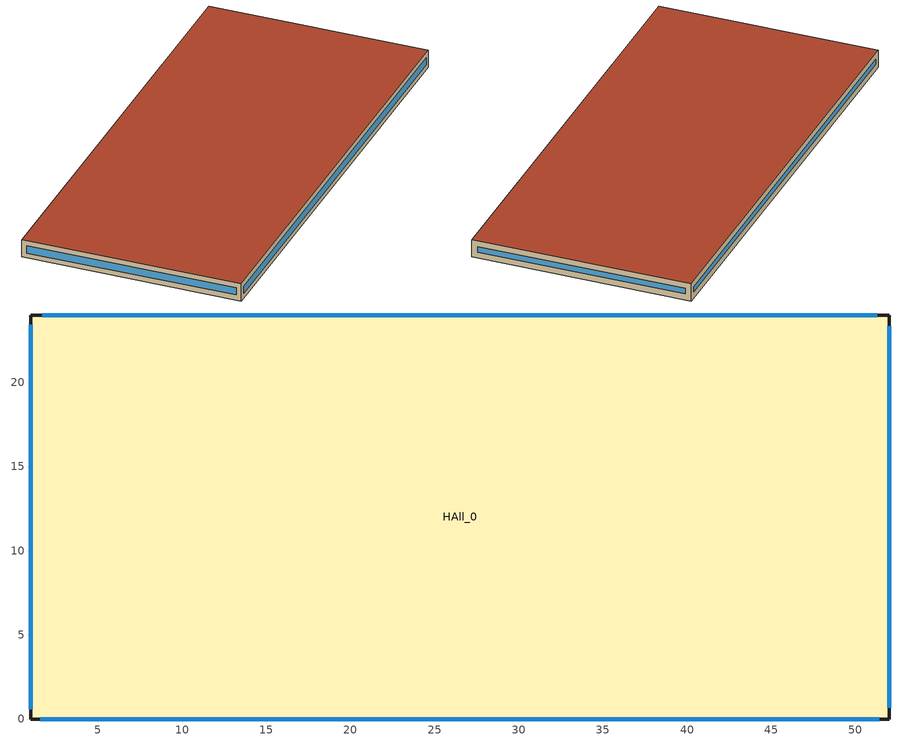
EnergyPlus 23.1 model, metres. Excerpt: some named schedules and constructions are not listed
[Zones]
HAll_0
 floor ground (HAll_0:f4UnderGroundSlabCF): 1,0 1,24 52,24 52,0 z0
 wall outside (90.1-2019 Nonresidential CZ 0 Exterior Wall (Mass)): 1,0 52,0 52,24 1,24 1,0 z0:2
 window (90.1-2019 Nonresidential CZ 0 Glazing (Operable)): 1.59,0 51.41,0 z0.59:1.41; 52,0.68 52,23.32 z0.68:1.32; 51.31,24 1.69,24 z0.69:1.31; 1,23.42 1,0.58 z0.58:1.42
 roof outside (90.1-2019 Nonresidential CZ 0 Exterior Roof (Mass)): 1,0 52,0 52,24 1,24 z2
[EnergyManagementSystem:Sensor] Output:Variable Index Key=Environment
Name | Output:Variable
OutdoorTemp | Site Outdoor Air Drybulb Temperature
OutdoorRelHumid | Site Outdoor Air Relative Humidity
[ZoneHVAC:IdealLoadsAirSystem]
HAll_0 Ideal Loads Air: Maximum Heating Supply Air Temperature {C}=35; Minimum Cooling Supply Air Temperature {C}=12; Maximum Heating Supply Air Humidity Ratio {kgWater/kgDryAir}=0.01; Minimum Cooling Supply Air Humidity Ratio {kgWater/kgDryAir}=0.008; Heating Limit=LimitFlowRateAndCapacity; MaximumHeatingAirFlowRate [m3/s]=Autosize; MaximumSensibleHeatingCapacity [W]=Autosize; Cooling Limit=LimitFlowRateAndCapacity; MaximumCoolingAirFlowRate [m3/s]=Autosize; MaximumTotalCoolingCapacity [W]=Autosize; HeatingAvailabilitySchedule=Off; CoolingAvailabilitySchedule=CoolAvail_HAll_0; Dehumidification Control Type=Humidistat; Humidification Control Type=Humidistat; Design Specification Outdoor Air Object=HAll_0MinFreshAir; Demand Controlled Ventilation Type=OccupancySchedule; Outdoor Air Economizer Type=NoEconomizer; Heat Recovery Type=None; SensibleHeatRecoveryEffectiveness=0.7; LatentHeatRecoveryEffectiveness=0.65
[Schedule:Constant]
Off: Value=0
HAll_0Heating_SP_Sch: HeatingSetpoint=20
HAll_0Cooling_SP_Sch: CoolingSetpoint=26
[Schedule:Day:Hourly]
fe21ae2a-573a-4dea-8d4e-e40d009b6d21: Fraction, 1, 1, 1, 1, 1, 1, 1, 0.85, 0.39, 0.25, 0.25, 0.25, 0.25, 0.25, 0.25, 0.25, 0.3, 0.52, 0.87, 0.87, 0.87, 1, 1, 1
19f61bd9-0ec3-48e3-83f9-aeca46be8bf7: Fraction, 0.011316, 0.011316, 0.011316, 0.011316, 0.0339481, 0.0735542, 0.0792122, 0.0735542, 0.0339481, 0.0226321, 0.0226321, 0.0226321, 0.0226321, 0.0226321, 0.0226321, 0.0396061, 0.0792122, 0.11316, 0.152766, 0.181056, 0.181056, 0.124476, 0.0678962, 0.0282901
a5c0b2b1-e3e4-40e0-8530-c138ddb1abe4: Fraction, 0.45, 0.41, 0.39, 0.38, 0.38, 0.43, 0.54, 0.65, 0.66, 0.67, 0.69, 0.7, 0.69, 0.66, 0.65, 0.68, 0.8, 1, 1, 0.93, 0.89, 0.85, 0.71, 0.58
78da7b34-7dc3-4d21-b2eb-df592aaa3949: Fraction, 1, 1, 1, 1, 1, 1, 1, 1, 0, 0, 0, 0, 0, 1, 0, 0, 0, 0, 0, 0, 0, 0, 0, 0
7b925159-2178-4f1a-8d85-6734291ac60e: Fraction, 1, 1, 1, 1, 1, 1, 1, 1, 0, 0, 0, 0, 0, 0, 0, 0, 0, 0, 0, 0, 0, 0, 0, 0
c3f760cd-a126-4873-bce0-f684888fd238: Fraction, 1, 1, 1, 1, 1, 1, 1, 1, 0, 0, 0, 1, 1, 1, 1, 1, 0, 0, 0, 0, 0, 0, 0, 1
862f4a62-d4fc-4a21-85fd-dfdaab8f78a7: Fraction, 1, 1, 1, 1, 1, 1, 1, 1, 0, 0, 0, 0, 0, 0, 0, 0, 0, 0, 0, 0, 0, 0, 0, 1
beaa4c9f-aabc-4b04-bc47-39b1dd74248a: Fraction, 1, 1, 1, 1, 1, 1, 1, 1, 0, 0, 0, 0, 1, 1, 1, 0, 0, 0, 0, 0, 0, 0, 0, 0
e624cef6-342f-4fc5-a2a7-db9c960a866d: Fraction, 1, 1, 1, 1, 1, 1, 1, 1, 0, 0, 0, 0, 0, 0, 0, 0, 0, 0, 0, 0, 0, 0, 1, 1
5bd4605f-1265-412a-89d2-3e81f0a5f03e: Fraction, 1, 1, 1, 1, 1, 1, 1, 0, 0, 0, 0, 0, 1, 1, 1, 1, 0, 0, 0, 0, 0, 0, 0, 1
5f06f130-78d1-4edd-bf47-2f9fe915d299: Fraction, 1, 1, 1, 1, 1, 1, 1, 1, 0, 0, 0, 0, 1, 1, 1, 1, 1, 0, 0, 0, 0, 0, 0, 0
40706a14-17c8-4737-95de-f97d645e3c22: Fraction, 1, 1, 1, 1, 1, 1, 1, 1, 0, 0, 0, 0, 1, 1, 1, 1, 1, 0, 0, 0, 0, 0, 0, 1
9243f821-ebc5-4dc9-b8fc-561ff024e96c: Fraction, 1, 1, 1, 1, 1, 0, 0, 0, 0, 0, 1, 1, 1, 1, 0, 0, 0, 0, 0, 0, 0, 0, 1, 1
fa748961-17b3-4688-85f2-04fd91295f4a: Fraction, 1, 1, 1, 1, 1, 0, 0, 0, 0, 0, 0, 0, 0, 0, 0, 1, 1, 1, 1, 1, 1, 1, 1, 1
3dc9c3a0-7615-4d8b-a045-32e05d27a22e: Fraction, 1, 1, 1, 1, 1, 1, 1, 0, 0, 0, 0, 0, 0, 0, 0, 0, 0, 0, 0, 0, 0, 0, 1, 1
f87de88a-a6d1-4c31-a211-fe5131a5a894: Fraction, 1, 1, 1, 1, 1, 1, 1, 0, 0, 0, 0, 0, 0, 0, 0, 0, 0, 0, 0, 0, 0, 0, 0, 1
3b9654cd-c553-4add-8000-89572159aa20: Fraction, 1, 1, 1, 1, 1, 1, 1, 1, 1, 1, 1, 0, 0, 0, 0, 0, 0, 0, 0, 0, 1, 1, 1, 1
438f9aa8-6a25-44f6-b634-0dd49a3be2b1: Fraction, 1, 1, 1, 1, 1, 1, 0, 0, 0, 0, 0, 0, 0, 0, 0, 0, 0, 0, 0, 0, 0, 1, 1, 1
3b5f84a6-0423-4664-8dfb-82c3ac43f037: Fraction, 1, 1, 1, 1, 0, 0, 0, 0, 0, 0, 0, 0, 0, 0, 0, 0, 0, 0, 0, 0, 0, 1, 1, 1
034147e8-3233-4e23-bc84-98176da536ce: Fraction, 1, 1, 1, 1, 1, 1, 1, 1, 1, 1, 1, 1, 1, 1, 0, 0, 0, 0, 0, 0, 1, 1, 1, 1
8a74f306-24d4-45cc-96ce-5206daba07ed: Fraction, 1, 1, 1, 1, 1, 1, 0, 0, 0, 0, 0, 0, 0, 0, 0, 0, 0, 0, 0, 0, 0, 0, 1, 1
90e0486d-0ed0-484d-b2d2-47b079098bbe: Fraction, 0, 1, 1, 1, 1, 1, 1, 1, 0, 0, 0, 0, 0, 1, 0, 0, 0, 0, 1, 1, 1, 1, 1, 1
545a8064-60a1-4c62-9d19-ec399362c2c8: Fraction, 1, 1, 1, 1, 1, 1, 0, 0, 0, 0, 0, 0, 1, 1, 0, 0, 1, 1, 1, 1, 1, 1, 1, 1
5f7085f9-d81e-4fdd-a755-62407ee3f578: Fraction, 1, 1, 1, 1, 1, 1, 1, 1, 0, 0, 0, 0, 0, 0, 0, 0, 0, 0, 0, 0, 0, 1, 1, 1
48e39dea-ecee-4221-a165-81af3b9dac26: Fraction, 1, 1, 1, 0, 0, 0, 0, 0, 0, 0, 0, 0, 0, 0, 0, 0, 0, 0, 0, 0, 0, 0, 0, 0
38502e05-8bbd-4658-bdce-84aa64e6778a: Fraction, 1, 1, 1, 1, 1, 1, 1, 1, 0, 0, 0, 0, 1, 1, 1, 1, 0, 0, 0, 0, 0, 0, 0, 0
1e2b2654-e0c3-438f-bbaf-5a559a36c2c5: Fraction, 0, 0, 0, 0, 0, 0, 0, 0, 1, 1, 1, 1, 1, 1, 1, 1, 0, 0, 0, 0, 0, 0, 0, 0
142ac9aa-a729-429a-b5b6-1c8c0ceb62e5: Fraction, 0, 0, 0, 1, 1, 1, 1, 1, 0, 0, 0, 0, 0, 0, 0, 0, 0, 0, 0, 0, 0, 0, 0, 0
e00ad827-625d-4503-aeed-aa29de551a74: Fraction, 0, 0, 0, 1, 1, 1, 1, 1, 0, 0, 0, 0, 0, 1, 1, 1, 0, 0, 0, 0, 0, 0, 0, 0
32f806da-61e1-46ee-83b4-abae4d7441ea: Fraction, 0, 1, 1, 1, 1, 1, 1, 1, 0, 0, 0, 0, 0, 1, 1, 0, 0, 0, 0, 0, 0, 0, 0, 0
cced8528-de6a-43ca-bec4-3a3f97812cee: Fraction, 0, 0, 0, 0, 1, 1, 1, 1, 0, 0, 0, 0, 0, 0, 0, 0, 0, 0, 0, 0, 0, 0, 0, 0
288c960a-aa11-4c28-bb2d-af472ec02e68: Fraction, 1, 1, 1, 1, 1, 1, 1, 1, 1, 0, 1, 1, 1, 1, 1, 1, 1, 0, 0, 1, 1, 1, 1, 1
14637405-fd8e-493a-9111-438e586c0531: Fraction, 1, 1, 1, 1, 1, 1, 1, 1, 0, 0, 0, 1, 1, 1, 1, 1, 0, 1, 1, 1, 1, 1, 1, 1
b49b1807-648b-45b2-a628-0b5f503f5c06: Fraction, 0, 1, 1, 1, 1, 1, 1, 1, 0, 0, 0, 0, 1, 1, 1, 0, 0, 0, 0, 0, 0, 0, 0, 0
c97b45d5-03c2-4e01-a5d9-417787703fc3: Fraction, 0, 0, 0, 0, 0, 0, 0, 0, 0, 0, 0, 0, 1, 0, 0, 0, 0, 0, 0, 0, 0, 0, 0, 0
93920889-4584-4ec0-9ff0-e35953fa24a1: Fraction, 0, 1, 1, 1, 1, 1, 1, 1, 0, 0, 0, 0, 0, 0, 0, 0, 0, 0, 0, 0, 0, 0, 0, 0
fb464c45-9ce8-43b7-86ad-ce060a007abe: Fraction, 0, 1, 0, 0, 1, 0, 0, 0, 0, 0, 0, 1, 1, 1, 1, 1, 1, 0, 0, 0, 0, 0, 0, 0
0136209c-6836-46ec-ad78-93820e399eb0: Fraction, 0, 0, 0, 0, 0, 0, 0, 0, 0, 0, 0, 0, 1, 0, 1, 0, 0, 0, 0, 0, 0, 0, 0, 0
ef7c2ef5-3654-4bd2-977c-3b8294a8e2fd: Fraction, 0, 0, 0, 0, 0, 0, 0, 0, 0, 0, 0, 1, 0, 0, 1, 1, 0, 0, 0, 0, 0, 0, 0, 1
8870e569-bf71-4d3b-ba4f-4d8cd0c7cc9c: Fraction, 0, 0, 0, 1, 1, 1, 1, 1, 0, 0, 0, 1, 1, 1, 1, 0, 0, 0, 0, 0, 0, 1, 1, 0
cd311b79-bafd-4c87-b642-0e53413aeaec: Fraction, 0, 1, 1, 1, 1, 1, 1, 1, 0, 0, 0, 1, 1, 1, 1, 1, 0, 0, 1, 0, 0, 1, 1, 1
136ca199-55c3-4be7-872c-a74dad6b1e12: Fraction, 1, 1, 1, 1, 1, 1, 1, 1, 0, 0, 0, 1, 1, 1, 1, 0, 0, 0, 0, 1, 0, 0, 1, 1
e5f9ea18-05bd-4814-9fe3-6afa1e7f7c96: Fraction, 1, 1, 1, 1, 1, 1, 1, 1, 1, 1, 0, 0, 0, 0, 0, 0, 0, 0, 0, 1, 1, 1, 1, 1
e2284768-5be8-436c-9083-371731cf6d88: Fraction, 1, 1, 1, 1, 1, 1, 1, 1, 0, 0, 0, 1, 1, 1, 1, 1, 1, 0, 1, 1, 1, 1, 1, 1
d00812ff-a763-4a25-add3-ad6c4cbf7034: Fraction, 1, 1, 0, 0, 1, 1, 0, 0, 0, 0, 0, 1, 0, 0, 1, 1, 0, 0, 0, 0, 0, 0, 0, 0
c826e884-0c53-45b8-89c6-743bd82e1afc: Fraction, 0, 1, 1, 0, 1, 1, 0, 0, 0, 0, 0, 1, 1, 1, 1, 1, 1, 0, 0, 0, 0, 0, 0, 0
99105199-2af7-4337-908a-cb02b9ae6c0c: Fraction, 0, 0, 0, 0, 1, 1, 1, 1, 0, 0, 0, 1, 1, 1, 1, 1, 0, 0, 0, 0, 0, 0, 0, 0
d435c13a-8581-4dd6-92a2-5e4265f6fee3: Fraction, 1, 1, 1, 1, 1, 1, 1, 1, 0, 0, 0, 1, 1, 1, 1, 1, 0, 0, 0, 0, 0, 0, 0, 0
f6df7989-c810-43b2-a399-48a2e92efb0f: Fraction, 0, 0, 1, 1, 1, 1, 1, 0, 0, 0, 0, 1, 1, 1, 1, 1, 1, 0, 0, 0, 0, 0, 0, 0
2d8a9b1a-2d60-4801-84df-89f85e35b723: Fraction, 0, 0, 0, 0, 0, 0, 0, 0, 0, 0, 0, 0, 0, 1, 0, 0, 0, 0, 0, 0, 0, 0, 0, 0
f0997852-3e4e-461f-aa40-07181bf55317: Fraction, 0, 0, 0, 0, 0, 0, 0, 0, 0, 0, 0, 1, 1, 1, 0, 0, 0, 0, 0, 0, 0, 0, 0, 0
ecf5ab8a-37ec-442c-8768-0718936010d1: Fraction, 0, 0, 0, 0, 0, 0, 0, 0, 0, 0, 0, 0, 1, 1, 1, 1, 0, 0, 0, 0, 0, 0, 0, 0
7112a187-e447-40d6-8cef-501fb44a9cf7: Fraction, 0, 0, 0, 1, 1, 1, 1, 1, 0, 0, 0, 1, 1, 1, 1, 1, 0, 0, 0, 0, 0, 0, 0, 0
90d04483-125c-4093-b59f-89bcd7a3861c: Fraction, 1, 1, 1, 0, 1, 1, 1, 1, 0, 0, 0, 1, 1, 1, 1, 1, 1, 0, 0, 0, 0, 0, 0, 1
d7c4abca-80b4-40c5-aff0-8d3ba6ccb8c1: Fraction, 1, 1, 1, 1, 1, 1, 1, 1, 0, 0, 0, 1, 1, 1, 1, 1, 1, 0, 0, 0, 0, 0, 0, 1
4f0c6521-2140-4444-8b74-76e7c5bc2754: Fraction, 1, 1, 1, 1, 0, 0, 0, 1, 0, 0, 1, 1, 1, 1, 1, 1, 1, 0, 0, 0, 0, 0, 0, 0
93c242bf-e6d8-4bd4-bdce-e37d677d0fb0: Fraction, 1, 1, 1, 1, 0, 0, 0, 0, 0, 0, 0, 1, 1, 1, 1, 1, 1, 0, 0, 0, 0, 0, 0, 0
696b6348-52f9-4ed6-8b46-0fe4ddfa74ff: Fraction, 0, 0, 0, 0, 0, 0, 0, 0, 0, 0, 0, 1, 1, 1, 1, 1, 0, 0, 0, 0, 0, 1, 1, 1
437d7bdb-2ba5-4789-a571-702ed181c521: Fraction, 1, 1, 1, 1, 1, 1, 1, 1, 1, 1, 0, 0, 0, 0, 1, 1, 0, 0, 0, 1, 1, 0, 1, 0
744ad5f2-93fe-4d09-a6ee-37150e3561ad: Fraction, 0, 1, 1, 1, 1, 1, 1, 1, 1, 1, 1, 1, 0, 1, 0, 1, 1, 1, 1, 1, 1, 1, 1, 1
f4748ba7-461f-4600-80bb-8b20daf02b54: Fraction, 1, 1, 1, 1, 1, 1, 1, 1, 0, 0, 0, 1, 0, 1, 1, 0, 0, 0, 0, 1, 0, 1, 1, 1
9e608668-cb1d-44ad-a5cf-fd7b8ba01b45: Fraction, 1, 1, 1, 1, 1, 1, 1, 1, 0, 0, 0, 1, 1, 1, 1, 1, 1, 1, 0, 0, 0, 0, 0, 0
25040272-6f1d-448d-9aef-289dab69c65f: Fraction, 1, 0, 1, 1, 1, 0, 1, 1, 0, 0, 0, 1, 1, 1, 1, 1, 1, 0, 0, 0, 0, 0, 0, 0
2a3b0cec-4768-4b06-908b-f6400454b3ba: Fraction, 0, 0, 0, 0, 0, 1, 1, 0, 0, 0, 0, 0, 1, 1, 1, 1, 0, 0, 0, 0, 1, 1, 1, 0
beab8d22-f2a2-436e-b0aa-149060146a81: Fraction, 0, 1, 0, 1, 1, 1, 1, 1, 0, 0, 0, 1, 1, 1, 1, 1, 1, 0, 0, 0, 0, 0, 0, 0
b513e43c-19db-4a5e-b727-233f4302b62d: Fraction, 0, 1, 1, 1, 1, 1, 0, 1, 0, 0, 0, 1, 1, 1, 1, 1, 1, 1, 0, 0, 0, 0, 0, 0
79540217-0a3a-4809-87bd-93ff9a58345a: Fraction, 0, 0, 0, 1, 1, 1, 1, 1, 0, 0, 0, 1, 1, 1, 1, 1, 1, 1, 0, 0, 0, 0, 0, 0
54e83d89-417f-47ab-86f1-da280a054026: Fraction, 0, 0, 0, 0, 1, 1, 1, 1, 0, 0, 0, 1, 1, 1, 1, 1, 1, 1, 0, 0, 0, 0, 0, 0
e054e2cc-2c5a-4226-8607-9483a5b6fbab: Fraction, 0, 0, 1, 1, 1, 1, 1, 1, 0, 0, 0, 1, 1, 1, 1, 1, 0, 1, 1, 1, 0, 1, 1, 1
ca49c171-c4fe-48f4-907e-0344f50d6c53: Fraction, 0, 0, 0, 0, 1, 1, 1, 1, 0, 0, 1, 1, 1, 1, 1, 1, 1, 0, 0, 0, 0, 0, 0, 0
1f7ad8b1-87d7-46c2-8ccd-67ce9286a3b8: Fraction, 0, 0, 0, 0, 0, 1, 0, 0, 0, 1, 1, 1, 1, 1, 1, 1, 1, 1, 0, 0, 0, 0, 0, 0
0c63a2b6-8af3-4aa3-b74d-e58671ec45ee: Fraction, 0, 0, 0, 1, 1, 1, 1, 0, 0, 0, 0, 1, 1, 1, 1, 1, 1, 1, 0, 0, 0, 0, 0, 0
08a0c522-78a3-42d5-98e9-eca43d79c9bd: Fraction, 1, 1, 1, 0, 1, 0, 1, 1, 0, 0, 0, 0, 1, 1, 1, 1, 1, 0, 0, 0, 0, 0, 0, 0
4e24d645-c8f7-4d3c-a41d-7ff6aa04d0fd: Fraction, 0, 0, 1, 1, 1, 1, 1, 1, 0, 1, 1, 1, 1, 1, 0, 1, 0, 0, 0, 1, 0, 0, 1, 1
86a59764-ef54-438e-8bd2-49d4336b868a: Fraction, 1, 1, 1, 1, 1, 1, 0, 1, 0, 1, 1, 1, 1, 1, 1, 1, 1, 1, 0, 0, 0, 0, 0, 0
dd8b812a-a1c2-43d5-8462-a8bc704bec46: Fraction, 0, 1, 1, 1, 1, 1, 0, 1, 0, 0, 0, 1, 1, 1, 0, 0, 0, 0, 0, 0, 0, 0, 0, 1
1b3ef76e-2c3a-4a7a-bb22-d7d65f86e1e0: Fraction, 1, 1, 1, 1, 1, 1, 1, 1, 0, 1, 1, 1, 1, 1, 1, 0, 1, 0, 0, 1, 1, 1, 1, 1
99046334-7acc-4bfe-b8a2-f0e6bb8e28df: Fraction, 1, 1, 1, 1, 1, 1, 1, 0, 0, 0, 0, 0, 1, 1, 1, 1, 0, 0, 0, 0, 0, 0, 1, 0
a4d19e54-a1ee-4023-a885-d33612ac324d: Fraction, 0, 0, 1, 1, 1, 1, 1, 1, 0, 1, 1, 1, 1, 1, 1, 1, 1, 1, 1, 0, 0, 0, 0, 0
3a3e7a07-2803-49f0-9102-29e066443b37: Fraction, 1, 1, 1, 1, 1, 1, 1, 1, 0, 0, 1, 1, 1, 0, 0, 0, 0, 0, 0, 1, 0, 1, 1, 1
5e1e7ec1-ff33-486e-9e73-4bf6b9d339f1: Fraction, 1, 1, 1, 1, 1, 1, 1, 1, 0, 0, 0, 1, 1, 1, 1, 1, 0, 0, 0, 0, 0, 1, 1, 1
f4f33505-f431-4b6f-be72-9ddbf881b4d8: Fraction, 1, 1, 1, 1, 1, 1, 1, 1, 0, 1, 1, 0, 1, 1, 1, 0, 0, 0, 0, 1, 1, 1, 1, 1
eb733415-dae9-47fd-90c8-f0729fb3a9f4: Fraction, 1, 1, 1, 1, 1, 1, 1, 1, 0, 0, 1, 1, 1, 1, 1, 1, 1, 1, 0, 0, 0, 0, 0, 0
d617be3d-acf0-4b2e-8364-257556520aea: Fraction, 0, 1, 1, 0, 1, 1, 1, 1, 0, 1, 1, 1, 1, 1, 1, 1, 0, 1, 1, 1, 1, 1, 1, 1
e041bb8b-395a-4d2c-9bd0-7ce65a1a1d9c: Fraction, 1, 1, 0, 1, 1, 1, 1, 1, 0, 0, 1, 1, 1, 0, 0, 0, 1, 1, 0, 1, 1, 1, 1, 1
75b0fabc-e873-472d-868a-c34ff7d21663: Fraction, 1, 1, 1, 1, 1, 1, 1, 1, 0, 0, 1, 1, 1, 1, 1, 0, 1, 1, 1, 1, 1, 1, 1, 1
7499e9fd-254f-4eae-9e3c-96509e049499: Fraction, 1, 1, 1, 1, 1, 1, 1, 1, 1, 0, 1, 1, 1, 1, 1, 0, 1, 0, 0, 1, 1, 1, 1, 1
3dbb58df-2ad4-4003-ab14-aeed9f3b2876: Fraction, 1, 1, 1, 1, 1, 1, 1, 1, 1, 1, 1, 1, 1, 1, 0, 0, 0, 0, 0, 0, 0, 1, 1, 1
ec49322e-5036-46e7-a536-947945be11b5: Fraction, 1, 1, 1, 1, 0, 0, 0, 0, 0, 0, 1, 1, 1, 1, 1, 1, 1, 0, 0, 0, 0, 0, 0, 0
05a4cc0d-f2e5-41d1-bce9-ca4a11e4ce73: Fraction, 0, 1, 1, 1, 1, 1, 1, 1, 0, 0, 0, 1, 1, 1, 1, 1, 1, 1, 0, 0, 0, 0, 0, 0
8f3f7a25-3ee2-4f48-815f-e7277818b583: Fraction, 0, 1, 0, 0, 1, 0, 1, 0, 0, 0, 1, 1, 1, 1, 1, 1, 1, 0, 0, 0, 0, 0, 0, 0
d5019952-7792-4f8e-a64f-192a4d9a1542: Fraction, 0, 1, 1, 1, 1, 1, 1, 1, 0, 1, 1, 1, 1, 1, 1, 1, 1, 1, 0, 0, 0, 0, 0, 0
dff8428a-f497-4247-ae24-00be8e455d62: Fraction, 0, 0, 0, 0, 1, 0, 0, 0, 0, 1, 1, 1, 1, 1, 1, 1, 1, 1, 1, 0, 0, 0, 0, 0
908f3785-4593-4013-bc83-6dfdcea80217: Fraction, 0, 0, 0, 0, 1, 1, 0, 1, 0, 0, 1, 1, 0, 1, 1, 1, 1, 1, 1, 1, 1, 1, 1, 1
06eb6eb8-543b-41bb-90c6-572835c59fc3: Fraction, 1, 1, 1, 1, 1, 1, 1, 1, 0, 0, 0, 1, 1, 1, 1, 1, 1, 0, 0, 0, 0, 0, 0, 0
7ad99bcc-dcff-4652-aca4-a15d04ca393e: Fraction, 0, 1, 1, 1, 1, 1, 1, 1, 0, 0, 1, 1, 1, 0, 0, 0, 0, 0, 0, 0, 0, 0, 0, 1
d8e7f148-c2bc-4851-8f99-92aa0e9a87ec: Fraction, 1, 1, 1, 1, 1, 1, 1, 1, 0, 0, 1, 1, 1, 1, 1, 1, 1, 0, 1, 0, 0, 0, 0, 0
8b0e469c-bca8-4d99-9ca4-56b1c4904816: Fraction, 0, 0, 0, 0, 1, 1, 0, 0, 0, 0, 1, 1, 0, 0, 0, 1, 1, 0, 0, 1, 1, 1, 1, 1
ebcf591b-d7c4-4f71-9e9f-ae889598be3d: Fraction, 1, 1, 1, 1, 1, 1, 1, 1, 0, 0, 0, 1, 1, 1, 1, 0, 0, 1, 1, 1, 1, 1, 1, 1
de457694-8506-4262-9cee-567a9d1d3a37: Fraction, 1, 1, 1, 1, 1, 1, 1, 1, 0, 0, 0, 1, 1, 1, 1, 0, 1, 1, 0, 0, 0, 0, 0, 0
95db5aa2-7499-4567-893e-25bfa6046a25: Fraction, 0, 0, 0, 0, 1, 0, 0, 0, 0, 1, 0, 1, 1, 1, 0, 1, 1, 1, 1, 1, 1, 1, 1, 1
fc0ebc91-fd51-47be-b69c-1ff78ca375ee: Fraction, 1, 1, 1, 1, 1, 1, 1, 1, 1, 0, 0, 1, 1, 1, 1, 1, 0, 0, 0, 0, 0, 0, 0, 0
a6d66c71-8265-4282-bae3-ea8af7279565: Fraction, 1, 1, 1, 1, 1, 1, 1, 1, 0, 1, 1, 1, 1, 1, 1, 0, 0, 0, 0, 0, 0, 0, 0, 0
d8b4325d-0100-4dd3-866c-a1ba65b09887: Fraction, 1, 1, 1, 0, 1, 1, 0, 1, 0, 0, 0, 1, 1, 1, 0, 0, 0, 0, 0, 0, 0, 0, 0, 0
0d292b76-438d-442e-8fe6-c22481300130: Fraction, 0, 0, 0, 0, 0, 0, 0, 0, 1, 1, 1, 1, 1, 1, 1, 1, 1, 1, 1, 0, 0, 0, 0, 0
ee05cdfd-ba40-4a26-87d3-300dddefa4a1: Fraction, 0, 0, 0, 0, 1, 0, 1, 1, 1, 1, 1, 1, 1, 1, 1, 1, 1, 1, 0, 0, 0, 0, 0, 0
b86351f3-9a4c-4128-b9c8-f24642f52977: Fraction, 0, 0, 0, 0, 0, 1, 1, 1, 1, 1, 1, 1, 1, 1, 1, 1, 1, 1, 1, 0, 0, 0, 0, 0
79f600fd-7676-4b8e-84ac-906750eb7c0c: Fraction, 0, 0, 0, 0, 1, 0, 1, 0, 0, 1, 1, 1, 1, 1, 1, 1, 1, 1, 1, 0, 0, 0, 0, 0
dee01447-43d0-428c-baec-527b1edd4c1e: Fraction, 0, 0, 0, 0, 1, 1, 1, 1, 0, 1, 1, 1, 1, 1, 1, 1, 1, 1, 1, 0, 0, 0, 0, 0
df89e7eb-51ff-4a1c-bb1f-506870364de7: Fraction, 0, 0, 0, 0, 0, 0, 0, 0, 1, 1, 1, 1, 1, 1, 0, 0, 0, 0, 0, 1, 0, 0, 0, 0
76bad8aa-4981-4c90-91ab-9bd16e9a7be3: Fraction, 0, 1, 0, 0, 1, 0, 1, 1, 0, 1, 1, 1, 1, 0, 1, 0, 0, 0, 0, 0, 0, 0, 0, 1
3e81b1ba-1e17-49a3-9a42-dcc940de8fb2: Fraction, 1, 0, 1, 1, 1, 1, 1, 0, 0, 1, 1, 1, 0, 0, 1, 1, 1, 0, 0, 0, 0, 0, 0, 0
24ad1d50-ff87-42ff-90c5-9e96ffa0148e: Fraction, 1, 1, 0, 1, 1, 1, 1, 1, 0, 1, 1, 1, 1, 1, 1, 0, 0, 0, 0, 0, 0, 0, 0, 0
0c288b13-6222-4c19-9ebd-610a25540271: Fraction, 0, 1, 1, 1, 1, 1, 1, 1, 0, 1, 1, 1, 0, 1, 1, 1, 0, 1, 0, 1, 1, 0, 1, 0
b39df479-4f5b-45ad-8580-f5bdee99da5d: Fraction, 1, 1, 1, 1, 1, 1, 1, 1, 0, 0, 0, 0, 1, 0, 0, 0, 0, 0, 0, 0, 0, 0, 1, 0
f5e841db-0388-47b8-8580-3337f47cead8: Fraction, 1, 1, 0, 1, 1, 1, 1, 1, 0, 1, 1, 1, 1, 1, 1, 1, 1, 1, 0, 0, 0, 0, 0, 0
b9004838-8ed6-40c8-81d5-cb575f5df4e9: Fraction, 0, 0, 0, 0, 0, 0, 0, 0, 0, 1, 1, 0, 0, 1, 1, 0, 0, 0, 0, 0, 0, 1, 1, 1
77117e36-3efe-4b5d-8fc8-a0c499a654e6: Fraction, 1, 1, 1, 1, 1, 1, 0, 0, 0, 0, 1, 1, 1, 1, 1, 1, 1, 1, 0, 0, 0, 0, 0, 0
b0e6cf5f-dc7c-4267-b26b-4ddc9ba6ab76: Fraction, 0, 0, 0, 0, 0, 0, 0, 0, 0, 0, 1, 1, 1, 1, 1, 1, 1, 1, 0, 0, 0, 0, 0, 0
9dbbb990-2731-462d-b24f-351d78a977e9: Fraction, 0, 0, 0, 1, 1, 1, 0, 0, 0, 0, 0, 0, 1, 1, 0, 0, 1, 1, 0, 0, 0, 1, 1, 1
85beb4f5-ce5c-4929-830b-3f8fe57fe51d: Fraction, 1, 1, 1, 1, 1, 1, 1, 1, 0, 1, 1, 1, 0, 0, 0, 0, 0, 0, 0, 0, 0, 0, 0, 1
633f03e0-458a-4837-9c19-b2bcb78e6d2c: Fraction, 1, 1, 1, 1, 1, 1, 1, 1, 1, 0, 0, 0, 1, 1, 1, 1, 0, 0, 0, 0, 0, 0, 1, 1
489bc57a-54da-490d-a007-f29059f86dc3: Fraction, 1, 1, 1, 1, 1, 1, 1, 1, 0, 0, 1, 1, 1, 1, 1, 1, 1, 0, 0, 0, 0, 0, 0, 0
57f659df-067b-494e-8617-c13146c91773: Fraction, 1, 1, 1, 1, 1, 1, 1, 1, 0, 0, 1, 1, 1, 1, 0, 0, 1, 1, 1, 1, 1, 1, 1, 1
fd5e1dcf-436a-4b73-b010-559bab8d9d88: Fraction, 1, 1, 1, 1, 1, 1, 1, 1, 0, 0, 1, 1, 1, 1, 0, 0, 0, 1, 1, 1, 1, 1, 1, 1
9436094b-04bc-460d-bfde-51278a306074: Fraction, 0, 0, 0, 0, 1, 1, 1, 1, 0, 0, 0, 0, 0, 0, 0, 0, 0, 0, 0, 0, 0, 0, 1, 1
bdf8c370-9bfc-4835-9051-3fb142e398a3: Fraction, 1, 1, 1, 1, 1, 1, 1, 1, 1, 1, 1, 1, 1, 1, 1, 1, 1, 1, 1, 0, 0, 0, 0, 0
b03040fc-5ca2-4aa4-bcdf-f74e7bb85523: Fraction, 0, 0, 0, 0, 0, 0, 0, 0, 0, 0, 1, 1, 1, 1, 1, 0, 0, 0, 0, 0, 0, 1, 1, 1
1a72bd9d-9c37-4f40-824d-e44f57393dcc: Fraction, 1, 1, 1, 1, 1, 1, 1, 1, 1, 0, 0, 0, 1, 1, 1, 1, 1, 0, 0, 0, 0, 0, 0, 0
4fdd8201-96a5-4364-a5da-99323eb3dedd: Fraction, 0, 1, 0, 0, 0, 1, 1, 1, 0, 0, 1, 1, 1, 0, 0, 0, 0, 0, 0, 0, 0, 0, 0, 0
e465efe8-9556-4385-a3d8-fdd0f4a386fd: Fraction, 1, 1, 1, 1, 1, 1, 1, 1, 1, 0, 0, 0, 0, 0, 0, 0, 1, 1, 0, 0, 0, 0, 0, 0
16ed7a7e-0958-482c-93bf-ef0b528d5905: Fraction, 0, 0, 0, 1, 1, 0, 0, 0, 0, 1, 1, 1, 0, 0, 0, 0, 0, 0, 0, 0, 0, 0, 0, 0
92fd848b-0c79-45a5-a33e-2b1af792d01d: Fraction, 0, 0, 0, 0, 0, 0, 0, 0, 0, 1, 1, 1, 0, 0, 0, 0, 0, 0, 0, 0, 1, 1, 1, 1
9c6e3ef3-bdf6-402a-be8c-03a671fa7166: Fraction, 1, 1, 1, 1, 1, 1, 1, 1, 0, 0, 1, 1, 1, 1, 1, 1, 1, 1, 1, 0, 0, 0, 0, 0
2de01d97-d6b7-4bf3-8bc5-e8821ca48c27: Fraction, 0, 1, 1, 1, 1, 1, 0, 0, 0, 1, 1, 1, 1, 1, 1, 1, 1, 0, 0, 0, 0, 0, 0, 0
25b9fb1b-a5ce-4dc8-8ae1-142f10ffb719: Fraction, 0, 1, 1, 1, 1, 1, 1, 1, 1, 0, 0, 1, 1, 1, 1, 1, 0, 0, 0, 0, 0, 0, 0, 0
c81ab25a-dde3-4038-ac74-f4712b0161ea: Fraction, 0, 0, 0, 0, 0, 0, 0, 0, 0, 0, 0, 0, 1, 1, 1, 1, 0, 0, 0, 0, 0, 0, 0, 1
4d8fd7fd-4472-4a56-b047-49ea2aa9e940: Fraction, 0, 0, 0, 0, 0, 0, 0, 0, 0, 0, 0, 0, 1, 1, 1, 1, 1, 1, 0, 0, 0, 0, 0, 0
13238c7a-cbc7-4ccd-a2c8-671e510bfd57: Fraction, 0, 0, 1, 1, 1, 1, 1, 1, 0, 0, 0, 0, 0, 0, 0, 0, 0, 0, 0, 0, 0, 0, 0, 0
d6957c12-a228-4614-9a6a-c49fb216af69: Fraction, 0, 0, 0, 0, 0, 0, 0, 0, 0, 0, 0, 0, 0, 0, 0, 0, 0, 0, 0, 0, 0, 0, 1, 1
e034c793-1aa7-43a7-a4f0-b9b8768d5960: Fraction, 0, 0, 0, 1, 1, 1, 1, 1, 1, 0, 0, 0, 0, 0, 0, 0, 1, 0, 0, 0, 0, 0, 0, 0
b7c3c37c-f962-4772-86de-d97452dbbb33: Fraction, 0, 0, 0, 1, 1, 1, 1, 1, 0, 0, 1, 1, 1, 1, 1, 1, 1, 0, 0, 0, 0, 0, 0, 0
71072de0-6f50-469e-a563-12d031e22f47: Fraction, 0, 1, 1, 1, 1, 1, 1, 0, 0, 0, 1, 1, 1, 1, 1, 1, 1, 1, 0, 0, 0, 0, 0, 0
b7d0194e-c954-4024-887d-c92deb86c667: Fraction, 0, 0, 0, 0, 0, 0, 0, 0, 0, 1, 1, 1, 1, 1, 1, 1, 0, 0, 0, 0, 0, 0, 0, 0
02142b3a-850e-450c-a1c1-e237ba428b52: Fraction, 0, 1, 1, 1, 1, 1, 1, 1, 1, 1, 1, 0, 1, 1, 1, 1, 1, 1, 0, 0, 0, 0, 0, 0
f10b5b94-7303-47d5-ac72-57a8ef259764: Fraction, 0, 1, 0, 1, 0, 0, 0, 1, 0, 0, 1, 1, 1, 1, 1, 1, 1, 1, 1, 0, 1, 1, 0, 0
f0db1a1f-6543-467e-8f0b-41b6b15a7748: Fraction, 0, 0, 0, 0, 0, 0, 0, 0, 0, 0, 1, 1, 1, 1, 1, 1, 1, 1, 1, 1, 0, 0, 0, 0
fa75a612-6d90-40ed-95cc-cd28139158b9: Fraction, 0, 0, 0, 0, 0, 0, 0, 0, 1, 1, 1, 1, 1, 1, 1, 1, 1, 0, 0, 0, 0, 0, 0, 0
272559dc-62db-4dd7-84f5-f8f6146797de: Fraction, 0, 0, 0, 0, 0, 0, 0, 0, 0, 0, 1, 0, 0, 1, 1, 1, 1, 1, 1, 0, 0, 0, 0, 0
5d24aeee-cd51-4886-bcdf-1e57860f8129: Fraction, 0, 0, 0, 1, 1, 0, 0, 0, 0, 1, 1, 1, 1, 0, 0, 0, 0, 0, 0, 0, 0, 0, 1, 0
ba416de3-b5bb-4965-bfcc-9be30a4c3fe8: Fraction, 0, 1, 1, 1, 1, 0, 1, 1, 0, 0, 0, 0, 1, 1, 1, 1, 1, 1, 1, 0, 0, 0, 0, 0
b320c205-3fcd-4dee-b3ab-155c6470c71e: Fraction, 0, 1, 0, 0, 1, 0, 1, 0, 0, 1, 1, 1, 1, 1, 1, 1, 1, 1, 1, 1, 0, 0, 0, 0
6204858f-2f44-4f8f-aada-15a217ff88dc: Fraction, 0, 0, 0, 0, 0, 0, 0, 0, 0, 1, 1, 1, 1, 1, 1, 1, 1, 1, 1, 1, 1, 0, 0, 0
449787ab-5cec-4b6b-9747-0bc84dbbb3a9: Fraction, 0, 0, 0, 0, 0, 0, 0, 0, 1, 1, 1, 1, 1, 1, 1, 1, 1, 1, 1, 1, 1, 0, 0, 0
7c112267-12c3-4523-8943-8552fba7d7fb: Fraction, 0, 0, 0, 0, 0, 0, 0, 1, 0, 1, 0, 0, 1, 1, 1, 0, 0, 1, 0, 0, 0, 0, 0, 0
49076665-38ea-4a9f-9ecf-e01f19980ed9: Fraction, 0, 0, 0, 1, 1, 1, 1, 0, 0, 0, 0, 1, 1, 1, 1, 1, 1, 0, 0, 0, 0, 0, 0, 0
67c1f6aa-d6a7-465e-bb84-d9daf0e5b88e: Fraction, 0, 1, 0, 0, 0, 0, 0, 0, 0, 1, 1, 1, 1, 1, 1, 1, 1, 1, 1, 0, 1, 0, 0, 0
d187a8f5-92c7-449f-b7d6-76fc30e3bdbd: Fraction, 0, 0, 0, 0, 0, 0, 0, 0, 0, 0, 0, 1, 1, 1, 1, 1, 1, 0, 1, 1, 1, 1, 1, 0
f155185c-2f57-426d-a5d9-df42762c8163: Fraction, 0, 1, 1, 0, 1, 0, 0, 1, 0, 0, 0, 1, 1, 1, 0, 0, 1, 0, 0, 1, 1, 1, 1, 0
b8487f90-3ac9-48ac-978c-0797951328fa: Fraction, 1, 1, 1, 1, 1, 1, 1, 1, 0, 0, 0, 1, 1, 1, 1, 1, 1, 1, 0, 0, 0, 0, 1, 1
e90bae76-1611-45c0-bb9f-7aefbb2fb3be: Fraction, 0, 1, 0, 0, 1, 1, 1, 1, 0, 0, 1, 1, 1, 0, 0, 0, 0, 1, 0, 1, 1, 0, 1, 1
68ca5c97-b204-4feb-99a6-13e8ee0bd19e: Fraction, 1, 1, 1, 1, 0, 0, 0, 0, 0, 0, 0, 1, 1, 0, 1, 1, 1, 1, 1, 0, 0, 0, 0, 0
3ab150bc-645e-4cd3-b2c7-750487f48206: Fraction, 0, 0, 0, 0, 1, 1, 1, 1, 1, 0, 1, 1, 1, 0, 1, 1, 1, 0, 0, 0, 0, 0, 0, 0
2eaa1daa-f41a-4e54-bb23-a15c77a78507: Fraction, 0, 1, 1, 1, 1, 1, 1, 1, 0, 0, 0, 1, 1, 1, 1, 1, 0, 0, 0, 0, 0, 0, 0, 0
cb4bd9e6-25a4-46ca-836a-8d3fade54f8b: Fraction, 0, 0, 0, 0, 0, 0, 0, 0, 0, 0, 0, 1, 1, 0, 1, 1, 1, 1, 0, 0, 0, 0, 0, 0
85788567-de1b-4963-9267-31060c677319: Fraction, 0, 0, 0, 0, 0, 0, 0, 0, 0, 1, 0, 1, 1, 1, 1, 1, 1, 1, 0, 0, 0, 0, 0, 0
057c5407-0237-4857-bc20-84df37bbff98: Fraction, 0, 0, 0, 0, 0, 0, 0, 0, 0, 0, 1, 1, 1, 0, 1, 1, 1, 1, 0, 0, 0, 0, 0, 0
b8ec7e16-048f-4989-95b5-c724016343b8: Fraction, 0, 0, 0, 0, 0, 0, 1, 1, 1, 0, 1, 0, 0, 0, 0, 0, 0, 0, 0, 1, 0, 0, 0, 0
8b5fe910-8fcb-4dd0-898c-9dfb04ef9c45: Fraction, 1, 0, 0, 0, 1, 0, 0, 0, 0, 0, 1, 1, 0, 1, 1, 1, 1, 0, 0, 0, 0, 0, 0, 0
b8b591cf-6100-43a1-abd6-e60fd2006821: Fraction, 0, 0, 0, 0, 0, 0, 0, 0, 0, 1, 1, 1, 0, 0, 1, 1, 1, 1, 0, 0, 0, 0, 0, 0
5501e0e5-2732-430d-971d-1615e9496034: Fraction, 0, 0, 0, 0, 0, 0, 0, 0, 0, 1, 1, 1, 1, 1, 1, 1, 1, 1, 1, 0, 0, 0, 0, 0
27b46a7b-721e-49fc-a61b-d34d9f9ebf1e: Fraction, 0, 0, 0, 0, 0, 0, 0, 0, 0, 1, 1, 1, 0, 0, 1, 1, 1, 0, 0, 0, 0, 0, 0, 0
cb3664dd-7a66-480a-9fe0-75680b249846: Fraction, 0, 0, 0, 0, 1, 0, 0, 0, 0, 0, 1, 1, 1, 1, 1, 1, 1, 1, 0, 0, 0, 0, 1, 0
38f51857-03c5-4015-a495-bdafef0faef3: Fraction, 0, 1, 1, 1, 1, 1, 1, 0, 0, 0, 1, 1, 1, 0, 0, 0, 0, 0, 1, 1, 1, 1, 1, 1
f3b3c38f-068b-435f-bd14-6b23a8c7f51d: Fraction, 1, 1, 1, 1, 1, 1, 0, 0, 0, 0, 1, 1, 1, 0, 1, 1, 1, 1, 0, 0, 0, 0, 0, 0
9b1f8e08-224c-4597-b338-5d7d8ecbe873: Fraction, 0, 1, 1, 1, 1, 1, 1, 1, 0, 0, 0, 0, 0, 0, 1, 1, 0, 0, 0, 0, 0, 0, 0, 0
644ddefa-6891-4ffb-bbdb-19053a675b2c: Fraction, 1, 0, 1, 1, 1, 1, 1, 1, 0, 0, 1, 1, 1, 1, 1, 1, 1, 1, 1, 1, 1, 1, 1, 1
562aa6c7-e8e3-4352-85e2-8c96cc8789d5: Fraction, 1, 1, 1, 1, 1, 1, 1, 1, 1, 1, 0, 0, 1, 0, 0, 0, 0, 0, 0, 0, 0, 0, 0, 1
9e30f26b-1a5b-492f-a05f-8a04e21cf723: Fraction, 1, 1, 1, 1, 1, 1, 1, 1, 0, 0, 0, 0, 0, 0, 1, 1, 0, 0, 0, 0, 1, 0, 0, 1
ba831d13-5bde-4e82-b1e7-713b242e320c: Fraction, 1, 1, 1, 1, 1, 1, 1, 1, 0, 0, 0, 0, 0, 0, 1, 1, 0, 0, 0, 0, 0, 0, 0, 0
b7625578-5fd8-410a-a800-f8959bc03ce3: Fraction, 0, 1, 0, 1, 1, 1, 1, 1, 0, 0, 0, 1, 1, 1, 0, 0, 0, 0, 0, 0, 0, 0, 0, 0
84bb7554-4a3e-41ef-8d45-9fbab461ce0d: Fraction, 0, 1, 1, 1, 1, 1, 1, 1, 1, 0, 0, 1, 1, 1, 1, 1, 1, 0, 0, 0, 0, 0, 0, 0
2d3881c2-3d79-49b9-8ba0-979f239dc26f: Fraction, 0, 0, 0, 1, 1, 1, 1, 1, 0, 0, 0, 1, 1, 1, 1, 1, 1, 1, 1, 0, 0, 0, 0, 0
94999c78-b12b-44d9-af94-5a2dd3777870: Fraction, 0, 0, 0, 1, 1, 1, 1, 1, 0, 0, 1, 1, 1, 0, 1, 1, 1, 0, 1, 1, 1, 1, 1, 1
26cace07-3d29-46b5-be80-a365cbe17245: Fraction, 1, 0, 1, 1, 1, 1, 1, 1, 0, 0, 0, 0, 1, 0, 1, 0, 0, 0, 0, 0, 0, 0, 0, 0
69585ea9-57fe-4e61-8e5a-0daa35593a84: Fraction, 0, 0, 0, 0, 0, 0, 0, 0, 0, 0, 0, 0, 0, 1, 1, 1, 0, 0, 0, 0, 0, 0, 0, 0
0ed295e4-3421-44bf-8af3-62830bc83498: Fraction, 0, 0, 0, 0, 1, 0, 0, 0, 0, 0, 0, 1, 1, 1, 1, 1, 1, 0, 0, 0, 0, 0, 0, 0
71b3ec4c-8dbf-40ae-89b8-5d6d129c302e: Fraction, 0, 0, 0, 0, 1, 0, 0, 0, 0, 1, 1, 0, 0, 1, 1, 1, 1, 1, 1, 1, 1, 1, 1, 1
c0a7dbd8-c211-401c-bacf-4dfabe2fbfc6: Fraction, 1, 1, 1, 1, 1, 1, 1, 1, 1, 0, 0, 1, 0, 1, 1, 1, 1, 1, 1, 0, 0, 0, 0, 1
f6bb9b83-c375-4801-b19f-b011955ce47d: Fraction, 1, 1, 1, 1, 1, 1, 1, 1, 0, 0, 0, 0, 0, 0, 1, 1, 1, 0, 0, 0, 0, 0, 0, 0
bf2e1704-3eb2-4e49-b18f-34009671d812: Fraction, 0, 0, 1, 0, 0, 0, 0, 1, 0, 0, 0, 0, 0, 1, 1, 1, 1, 0, 0, 0, 0, 0, 1, 0
41b99c9d-5c4b-4f57-8340-ffa363314011: Fraction, 0, 0, 1, 1, 1, 1, 1, 1, 0, 0, 0, 1, 1, 1, 1, 1, 1, 1, 0, 0, 0, 0, 0, 0
d1f69c1f-39d6-438d-b14e-0281d378dfe4: Fraction, 0, 0, 1, 1, 1, 1, 1, 1, 0, 0, 1, 1, 1, 1, 1, 1, 1, 1, 1, 0, 0, 0, 0, 0
20bffc1f-d391-4cc3-b79f-eb5412d21687: Fraction, 0, 0, 1, 1, 1, 1, 1, 1, 0, 1, 1, 1, 1, 1, 1, 1, 1, 1, 0, 0, 0, 0, 0, 0
ba15a111-a825-41dc-87c8-22f0fe6d19f8: Fraction, 0, 0, 1, 1, 1, 1, 1, 1, 0, 0, 1, 1, 1, 1, 1, 1, 1, 1, 0, 0, 0, 0, 0, 0
e8dd3aad-c6c8-491f-8f7f-77590463f58b: Fraction, 0, 0, 1, 1, 1, 1, 1, 1, 0, 1, 0, 1, 1, 1, 1, 1, 1, 1, 0, 0, 0, 0, 0, 0
8afd8164-ff50-4028-b8e4-f537bc2d5992: Fraction, 0, 0, 0, 0, 0, 0, 0, 0, 0, 0, 0, 1, 1, 1, 1, 1, 1, 1, 0, 0, 0, 0, 0, 0
301c51fa-51c1-477b-a014-7365eb79fb7e: Fraction, 0, 0, 0, 0, 0, 0, 0, 0, 0, 1, 1, 1, 1, 1, 1, 1, 1, 0, 0, 0, 0, 0, 0, 0
c5e77f21-9b8c-4f19-af87-4daab8de8ab2: Fraction, 0, 1, 1, 1, 1, 1, 1, 1, 1, 1, 1, 1, 0, 0, 0, 1, 1, 0, 0, 0, 0, 0, 0, 0
328a94dd-67a4-4c1a-aecc-e5df023c462c: Fraction, 0, 1, 0, 1, 1, 1, 1, 1, 1, 0, 0, 0, 1, 1, 1, 1, 1, 0, 0, 0, 0, 0, 0, 1
05414b23-011b-4371-adb8-46e26e9ac018: Fraction, 0, 0, 0, 1, 1, 1, 0, 1, 0, 0, 0, 1, 0, 0, 0, 0, 0, 0, 0, 0, 0, 0, 0, 0
818dc574-e6e2-4d58-838c-8f01352b248e: Fraction, 1, 1, 1, 1, 1, 1, 1, 1, 0, 0, 0, 1, 1, 0, 0, 0, 0, 0, 0, 0, 0, 0, 0, 0
35cb0bf6-6831-43e7-92a9-4b0ecbcc4257: Fraction, 0, 0, 0, 0, 0, 0, 1, 1, 0, 0, 0, 0, 1, 1, 1, 0, 0, 0, 0, 0, 0, 0, 0, 0
550d185b-1f8b-4bc8-9f41-bd58d709573a: Fraction, 0, 0, 1, 1, 1, 1, 1, 1, 0, 0, 0, 0, 1, 1, 1, 1, 0, 0, 0, 0, 0, 0, 0, 0
ed337ab4-6fc5-4e43-8ab2-6d23ffcd9b04: Fraction, 0, 0, 0, 1, 1, 1, 0, 0, 0, 0, 0, 1, 1, 1, 1, 1, 1, 1, 0, 0, 0, 0, 0, 0
c6f855b6-0ede-4bf3-80af-725b34cccbae: Fraction, 0, 0, 0, 1, 1, 1, 0, 0, 0, 0, 1, 1, 1, 1, 1, 1, 1, 1, 1, 0, 0, 0, 0, 0
09f76ac3-11d1-4d74-9001-df7394d83969: Fraction, 0, 0, 0, 0, 0, 1, 1, 0, 0, 0, 0, 0, 0, 0, 0, 0, 0, 0, 0, 0, 0, 0, 0, 0
7be4263b-0332-42d5-a148-39d4f9d7e822: Fraction, 0, 0, 0, 0, 0, 0, 0, 0, 0, 0, 0, 0, 1, 0, 1, 1, 1, 1, 0, 0, 0, 0, 0, 0
fb4a1b5d-555e-4ec9-8b60-57d557176854: Fraction, 0, 0, 0, 0, 0, 1, 1, 1, 0, 0, 0, 1, 1, 1, 1, 1, 0, 0, 0, 0, 0, 0, 0, 0
08b6b95d-9621-486f-9776-8ee09420eb87: Fraction, 0, 0, 0, 0, 0, 0, 0, 0, 0, 1, 0, 1, 1, 1, 0, 1, 0, 0, 0, 0, 0, 0, 0, 0
17a891d1-e441-470d-aec4-cc22fddb88ec: Fraction, 0, 0, 0, 0, 1, 0, 1, 0, 0, 0, 1, 1, 1, 0, 1, 1, 1, 0, 0, 0, 1, 1, 1, 1
16356784-29e7-4ea0-ad2d-40b5e4ba05d7: Fraction, 1, 1, 0, 0, 1, 1, 1, 1, 0, 0, 0, 0, 0, 0, 0, 0, 0, 0, 0, 0, 0, 0, 0, 0
fdca722e-ca4d-42a8-baba-8a149914bd98: Fraction, 0, 0, 0, 0, 0, 1, 0, 1, 0, 0, 0, 1, 1, 1, 1, 1, 0, 0, 0, 1, 1, 1, 1, 1
f6621fbc-388f-4ade-ba40-bac51c737175: Fraction, 1, 1, 1, 0, 0, 1, 1, 1, 0, 0, 0, 0, 0, 0, 0, 0, 0, 0, 0, 0, 0, 0, 0, 0
f0672380-3a80-4d6c-b731-60c95f41f9dd: Fraction, 0, 0, 0, 0, 1, 0, 1, 1, 1, 0, 0, 0, 1, 0, 0, 0, 0, 0, 0, 0, 0, 0, 0, 0
9113c2c4-8ff9-41b6-9138-a0d7aff5aa1a: Fraction, 0, 0, 0, 1, 0, 0, 0, 0, 0, 0, 0, 1, 1, 0, 1, 1, 0, 1, 0, 0, 0, 0, 0, 0
f1bc32d5-4c17-4d0f-a784-81e741880797: Fraction, 0, 0, 0, 0, 0, 0, 0, 0, 0, 0, 0, 1, 1, 0, 0, 0, 0, 0, 0, 0, 0, 0, 0, 1
6bdc1e0e-3308-417c-8033-20164172d9fa: Fraction, 1, 0, 1, 1, 1, 1, 1, 1, 0, 0, 0, 1, 1, 1, 1, 1, 0, 0, 0, 0, 0, 0, 0, 0
761aaf56-53c2-42b0-8abd-244f82cf9605: Fraction, 0, 1, 1, 1, 1, 1, 1, 1, 0, 0, 1, 0, 0, 0, 1, 0, 0, 0, 0, 0, 1, 1, 1, 1
85b1c5da-9651-400e-af04-aac6c1b6d5a0: Fraction, 1, 1, 1, 0, 1, 0, 0, 0, 0, 0, 0, 0, 1, 1, 1, 1, 0, 1, 0, 0, 0, 0, 0, 0
c6b80b14-f759-4b5c-8c21-2f281cde3bcd: Fraction, 0, 0, 0, 0, 0, 0, 1, 1, 0, 0, 0, 1, 1, 0, 0, 0, 0, 0, 0, 0, 0, 0, 0, 0
d1460dde-ec8b-4b70-ab99-d5dd9a14fb3d: Fraction, 0, 1, 1, 1, 1, 1, 0, 1, 1, 1, 1, 0, 0, 0, 0, 0, 0, 0, 0, 0, 0, 0, 0, 0
b87002fd-e106-4377-a14d-3562cd10c46d: Fraction, 0, 0, 0, 1, 0, 1, 1, 0, 0, 0, 0, 1, 0, 1, 1, 1, 1, 1, 1, 0, 0, 0, 0, 0
372e0752-bbf3-42dc-8e43-585bfcaf7168: Fraction, 0, 0, 0, 1, 1, 1, 0, 0, 0, 0, 0, 0, 1, 1, 1, 1, 0, 0, 0, 0, 0, 0, 0, 0
4e1a30d8-ee2a-4ddf-bfb6-25b063bf465d: Fraction, 0, 1, 1, 1, 1, 0, 1, 1, 0, 0, 0, 1, 1, 1, 1, 1, 1, 1, 1, 0, 0, 0, 0, 0
2225ce4e-53f0-44dc-97b0-3076fc913c50: Fraction, 0, 0, 0, 0, 0, 0, 0, 0, 0, 0, 1, 1, 1, 1, 1, 1, 1, 1, 1, 0, 0, 0, 0, 0
bd94cdfd-a2e4-4f1f-8b6b-834582e72eea: Fraction, 0, 0, 1, 1, 1, 0, 0, 1, 0, 0, 1, 1, 1, 1, 1, 1, 1, 1, 1, 1, 0, 0, 0, 0
12c4ab47-39af-4a39-9181-5e09521adbc0: Fraction, 0, 0, 0, 0, 0, 0, 0, 1, 0, 0, 1, 1, 1, 1, 1, 1, 0, 1, 1, 1, 1, 1, 0, 0
c8b39475-ad7d-42fa-94c1-68b8841bd100: Fraction, 0, 0, 0, 0, 0, 0, 0, 0, 0, 1, 0, 1, 1, 1, 0, 0, 0, 0, 0, 0, 0, 0, 1, 1
5dbd459a-196e-431e-8579-d38b6784b43c: Fraction, 1, 1, 1, 1, 1, 1, 1, 1, 1, 0, 1, 0, 0, 1, 0, 0, 0, 0, 0, 1, 0, 0, 0, 1
5e0bf2bf-ee54-4676-8e46-96c34fdad703: Fraction, 1, 1, 1, 1, 1, 1, 1, 1, 0, 0, 0, 1, 1, 1, 0, 0, 1, 1, 0, 0, 0, 0, 0, 1
ed059990-bcb8-4166-a4b2-790b131ef003: Fraction, 0, 0, 0, 0, 0, 0, 0, 0, 0, 0, 1, 0, 1, 1, 1, 0, 0, 0, 0, 0, 0, 0, 0, 0
13c460ce-19a6-42ff-b761-24b6f32418e5: Fraction, 0, 1, 1, 1, 1, 1, 1, 1, 1, 0, 1, 1, 1, 1, 1, 0, 0, 0, 0, 1, 0, 1, 1, 1
4037cc80-c06e-4af3-88a5-87cccc537ae2: Fraction, 0, 0, 0, 0, 1, 1, 1, 1, 1, 1, 1, 0, 0, 0, 0, 0, 0, 0, 1, 0, 0, 0, 0, 0
e6a4fd66-4b12-4f02-87e9-0e4a271f4d85: Fraction, 0, 1, 0, 0, 1, 0, 0, 1, 0, 0, 1, 1, 1, 0, 0, 1, 0, 0, 0, 0, 0, 0, 0, 0
aecec755-1d37-42f9-bb28-043f48d60882: Fraction, 0, 0, 0, 0, 1, 1, 1, 1, 0, 0, 1, 1, 0, 0, 0, 0, 0, 0, 0, 0, 0, 0, 0, 0
466d3a8f-2027-4142-b00b-9275cea9ced7: Fraction, 0, 0, 0, 0, 0, 1, 0, 0, 0, 1, 0, 1, 1, 1, 1, 1, 0, 0, 0, 0, 0, 0, 0, 1
071604fc-f218-4bca-beca-33a4d5ba1ad6: Fraction, 1, 1, 1, 1, 1, 1, 1, 1, 0, 1, 1, 1, 1, 1, 1, 1, 0, 0, 0, 0, 0, 0, 0, 0
e1ded193-5e02-4920-85e1-1839772f1cdd: Fraction, 0, 0, 0, 0, 0, 0, 0, 0, 0, 1, 1, 1, 1, 1, 1, 0, 0, 0, 0, 0, 0, 0, 0, 0
15794faa-e313-4cdd-9300-73e62a0dcabd: Fraction, 0, 1, 0, 0, 1, 1, 1, 1, 0, 1, 1, 1, 1, 1, 1, 1, 1, 1, 0, 0, 0, 0, 0, 0
3ee376dd-5293-48b5-b3da-0c9018d3a904: Fraction, 0, 0, 1, 1, 1, 1, 1, 1, 0, 0, 0, 0, 0, 1, 0, 1, 1, 0, 0, 0, 0, 0, 0, 0
5e73f2ce-7481-4fdb-a0d8-ec8fac76a381: Fraction, 0, 0, 1, 1, 1, 1, 1, 1, 1, 1, 0, 0, 0, 0, 0, 0, 0, 0, 0, 0, 1, 0, 0, 0
ce1dfbe3-c9c1-4c3d-b37d-b85b904c1e24: Fraction, 1, 1, 1, 1, 1, 0, 0, 0, 0, 0, 0, 1, 1, 1, 1, 1, 1, 0, 0, 0, 0, 0, 0, 0
1cc9984a-3be6-4acb-8dcc-07f41ca4d015: Fraction, 0, 1, 1, 1, 1, 1, 1, 0, 0, 0, 0, 0, 0, 0, 0, 0, 1, 1, 1, 1, 1, 1, 1, 1
1e7ad2a0-be7b-483a-aead-387eb94f818b: Fraction, 0, 1, 0, 0, 1, 0, 0, 0, 0, 0, 0, 0, 1, 0, 0, 0, 0, 0, 0, 0, 0, 0, 0, 0
fcba7eb2-96a6-41eb-b887-4a960915ba22: Fraction, 0, 1, 1, 1, 1, 1, 1, 1, 1, 1, 0, 0, 0, 0, 0, 1, 1, 0, 0, 0, 0, 0, 0, 0
ca128926-d131-4090-b412-6deab18936fd: Fraction, 1, 1, 1, 0, 1, 1, 1, 1, 0, 0, 1, 1, 1, 1, 1, 1, 1, 1, 0, 0, 0, 0, 0, 0
a6f927eb-8d9e-44af-9391-61d579b6c766: Fraction, 0, 1, 0, 0, 0, 0, 0, 0, 0, 0, 1, 0, 0, 0, 1, 1, 1, 1, 1, 0, 0, 0, 0, 1
c8536fb4-61c3-43e5-9696-19325d4e53de: Fraction, 1, 1, 1, 1, 1, 0, 1, 1, 1, 0, 0, 0, 0, 1, 1, 0, 0, 0, 0, 0, 0, 0, 0, 1
9131bb8f-ba92-4ed2-9213-6068a4d15606: Fraction, 1, 1, 1, 1, 1, 1, 0, 0, 0, 0, 0, 1, 1, 1, 1, 1, 1, 0, 0, 0, 0, 0, 0, 0
6d2b86d1-ea8a-49b3-bfc1-0f6f8b46c73e: Fraction, 0, 1, 1, 1, 1, 1, 1, 0, 0, 0, 0, 1, 1, 1, 1, 0, 0, 0, 0, 0, 0, 0, 0, 0
35fbb024-d886-4e3b-8268-4467c0a63d3c: Fraction, 0, 0, 0, 0, 0, 0, 0, 0, 0, 1, 1, 1, 1, 1, 1, 1, 1, 1, 0, 0, 0, 0, 0, 0
df40a22c-01b0-4ece-bb17-f4eb8d189290: Fraction, 0, 0, 1, 1, 1, 1, 1, 0, 0, 0, 1, 1, 1, 1, 0, 0, 0, 0, 0, 0, 0, 0, 0, 0
17150f6e-f097-4a2d-902f-1290c4f38fa4: Fraction, 1, 1, 1, 1, 1, 1, 1, 1, 1, 0, 0, 0, 0, 0, 0, 0, 0, 0, 1, 1, 1, 1, 1, 1
9bbcb67a-18c1-4a0e-85f3-1b561e112578: Fraction, 1, 1, 1, 1, 1, 1, 1, 0, 0, 1, 1, 1, 0, 0, 0, 0, 0, 0, 0, 0, 0, 0, 0, 0
46c39940-08c7-4607-a1d7-411ca16f434a: Fraction, 1, 1, 1, 1, 1, 1, 1, 1, 0, 1, 1, 0, 0, 0, 1, 1, 0, 0, 0, 0, 0, 0, 0, 0
83842084-f223-480a-b7c1-6c69d1d71197: Fraction, 0, 0, 0, 1, 1, 1, 0, 0, 0, 1, 1, 1, 1, 1, 1, 1, 1, 1, 0, 0, 0, 0, 0, 0
44cc1d3c-d1cb-407b-8f5f-e35c2022d493: Fraction, 0, 0, 0, 0, 0, 0, 0, 1, 1, 1, 1, 0, 0, 0, 0, 0, 0, 0, 0, 0, 0, 0, 0, 1
19a7f83b-e660-41ee-8ccb-a558f2871e16: Fraction, 1, 1, 1, 1, 1, 1, 1, 1, 0, 0, 0, 1, 1, 1, 1, 0, 0, 0, 1, 1, 1, 1, 1, 1
dee90ba4-079c-4a05-8f8f-50897d624be8: Fraction, 1, 1, 1, 1, 1, 1, 1, 1, 1, 1, 1, 1, 1, 1, 1, 0, 0, 0, 0, 1, 1, 1, 0, 1
b054e1cd-1c89-4d6a-a36e-aa302962f5dc: Fraction, 1, 1, 1, 1, 1, 1, 1, 1, 0, 0, 1, 1, 0, 1, 0, 0, 0, 0, 0, 0, 0, 0, 0, 1
8c16df8a-1385-41f8-adff-e5b59d60ee63: Fraction, 1, 1, 1, 1, 1, 1, 1, 0, 0, 0, 1, 0, 0, 0, 0, 0, 0, 0, 0, 1, 1, 1, 1, 1
81a03750-b9f0-47cf-88c8-97beadac0677: Fraction, 1, 1, 1, 1, 1, 0, 0, 0, 0, 0, 1, 1, 1, 1, 1, 1, 1, 0, 0, 0, 0, 0, 0, 0
13dbc8c5-731c-4314-80e0-873427b706d2: Fraction, 1, 1, 1, 1, 1, 1, 1, 1, 1, 1, 0, 0, 0, 0, 0, 0, 1, 0, 0, 0, 0, 0, 0, 0
49fd9937-2251-483d-a2ee-f0b153da3991: Fraction, 1, 1, 1, 1, 1, 1, 1, 1, 1, 1, 1, 1, 0, 0, 0, 0, 0, 0, 0, 0, 0, 1, 1, 1
4f88b609-52ed-47f3-ad95-2ae4e45b2ad7: Fraction, 1, 1, 1, 1, 1, 1, 1, 0, 0, 0, 1, 1, 1, 1, 1, 1, 1, 0, 0, 0, 0, 1, 1, 1
481c9516-2c4f-44d4-88b2-72fb8b61b5b6: Fraction, 1, 1, 1, 1, 1, 1, 1, 1, 0, 0, 1, 1, 1, 1, 0, 1, 1, 1, 1, 1, 1, 1, 1, 1
923e876a-8cb0-4428-8b43-ec5a6cebd37b: Fraction, 1, 1, 1, 1, 1, 1, 1, 1, 1, 0, 0, 0, 0, 1, 0, 0, 0, 0, 0, 0, 0, 0, 0, 0
